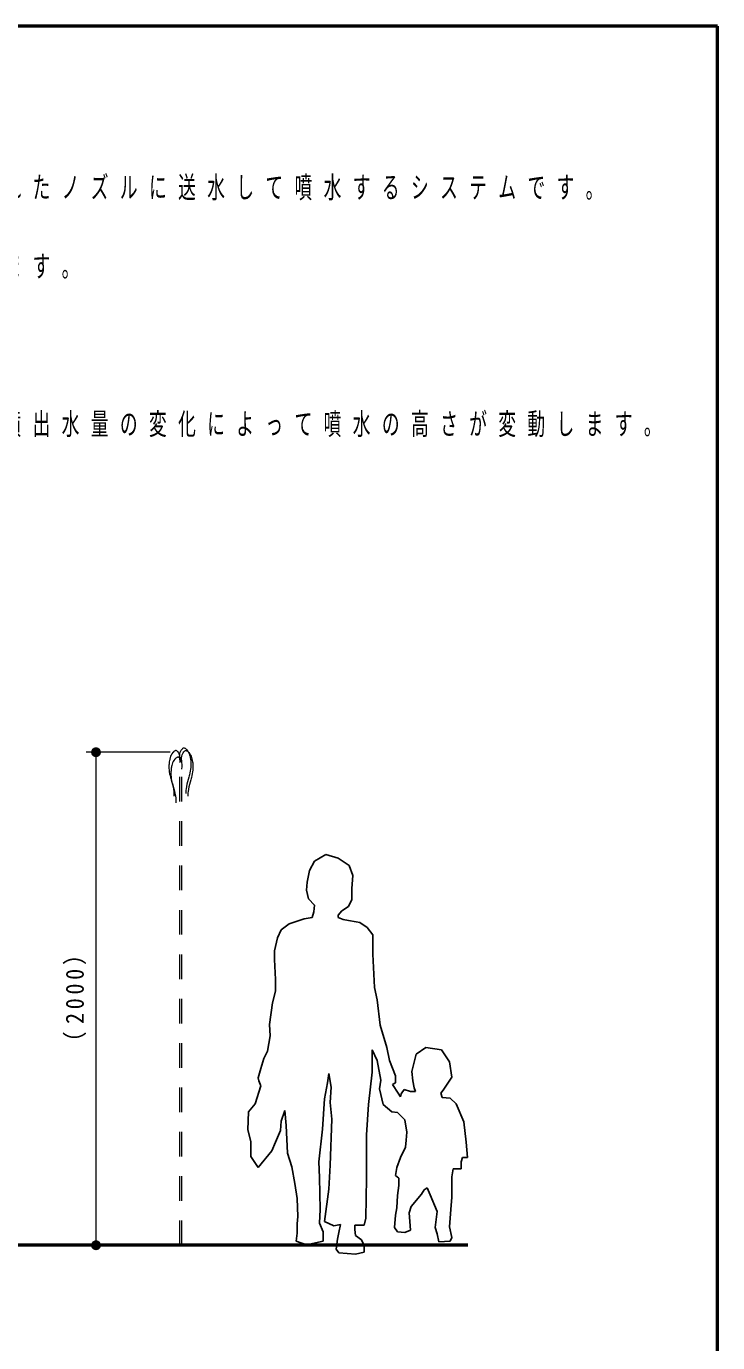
# Model space of a CAD drawing. Units: millimetres on the paper. Extents: x -385 to 0, y -594 to 267.
# Drawn here: x -70.1 to 0, y -460.5 to -327 of the extents above; entities that cross this region are included whole.
import ezdxf

# ---------------------------------------------------------------- set-up
doc = ezdxf.new("R2010")
doc.units = ezdxf.units.MM
doc.linetypes.add('USER1', pattern=[4.5, 2.5, -2])
for name, color, linetype, lineweight in [('1_40', 7, 'Continuous', 25), ('CLASS1', 7, 'Continuous', 13), ('LY_3', 7, 'Continuous', 13)]:
    doc.layers.add(name, color=color, linetype=linetype, lineweight=lineweight)
doc.styles.add('ＭＳ ゴシック', font='')
doc.styles.get('ＭＳ ゴシック').set_extended_font_data('MS Gothic')

# ---------------------------------------------------------------- blocks, each defined once
blk = doc.blocks.new('filled_dot')
at = {"color": 0, "linetype": 'Continuous', "lineweight": -2, "const_width": 1.25}
blk.add_lwpolyline([(-0.625, 0, 1), (0.625, 0, 1)], format="xyb", close=True, dxfattribs=at)

msp = doc.modelspace()

# ---------------------------------------------------------------- linework, layer by layer
at = {"layer": '1_40', "color": 4, "linetype": 'USER1', "lineweight": 13}
for p, q in [((-55.043, -400.486), (-55.084, -400.512)), ((-55.002, -400.467), (-55.043, -400.486)), ((-54.96, -400.455), (-55.002, -400.467)), ((-54.936, -400.453), (-54.96, -400.455)), ((-54.896, -400.456), (-54.936, -400.453)), ((-54.828, -400.482), (-54.896, -400.456)), ((-54.765, -400.53), (-54.828, -400.482)), ((-54.455, -400.535), (-54.432, -400.486)), ((-54.432, -400.486), (-54.387, -400.403)), ((-54.387, -400.403), (-54.334, -400.326)), ((-54.334, -400.326), (-54.276, -400.261)), ((-54.276, -400.261), (-54.212, -400.213)), ((-54.212, -400.213), (-54.145, -400.188)), ((-54.145, -400.188), (-54.104, -400.185)), ((-54.104, -400.185), (-54.08, -400.187)), ((-54.08, -400.187), (-54.039, -400.199)), ((-54.076, -400.53), (-54.012, -400.482)), ((-54.039, -400.199), (-53.998, -400.218)), ((-54.012, -400.482), (-53.945, -400.456)), ((-53.998, -400.218), (-53.957, -400.244)), ((-53.957, -400.244), (-53.917, -400.274)), ((-53.945, -400.456), (-53.904, -400.453)), ((-53.917, -400.274), (-53.879, -400.307)), ((-53.904, -400.453), (-53.88, -400.455)), ((-53.88, -400.455), (-53.839, -400.467)), ((-53.879, -400.307), (-53.857, -400.327)), ((-53.857, -400.327), (-53.797, -400.392)), ((-53.839, -400.467), (-53.798, -400.486)), ((-53.798, -400.486), (-53.757, -400.512)), ((-53.797, -400.392), (-53.707, -400.51)), ((-55.625, -401.824), (-55.634, -401.947)), ((-55.612, -401.702), (-55.625, -401.824)), ((-55.595, -401.58), (-55.612, -401.702)), ((-55.574, -401.458), (-55.595, -401.58)), ((-55.56, -401.388), (-55.574, -401.458)), ((-55.542, -401.307), (-55.56, -401.388)), ((-55.506, -401.168), (-55.542, -401.307)), ((-55.461, -401.033), (-55.506, -401.168)), ((-55.405, -400.903), (-55.461, -401.033)), ((-55.333, -400.778), (-55.405, -400.903)), ((-55.244, -400.66), (-55.333, -400.778)), ((-55.261, -401.704), (-55.306, -401.839)), ((-55.205, -401.574), (-55.261, -401.704)), ((-55.183, -400.596), (-55.244, -400.66)), ((-55.133, -401.449), (-55.205, -401.574)), ((-55.162, -400.575), (-55.183, -400.596)), ((-55.124, -400.542), (-55.162, -400.575)), ((-55.044, -401.331), (-55.133, -401.449)), ((-55.084, -400.512), (-55.124, -400.542)), ((-54.983, -401.266), (-55.044, -401.331)), ((-54.962, -401.246), (-54.983, -401.266)), ((-54.924, -401.213), (-54.962, -401.246)), ((-54.884, -401.183), (-54.924, -401.213)), ((-54.843, -401.157), (-54.884, -401.183)), ((-54.802, -401.138), (-54.843, -401.157)), ((-54.76, -401.126), (-54.802, -401.138)), ((-54.706, -400.594), (-54.765, -400.53)), ((-54.736, -401.124), (-54.76, -401.126)), ((-54.696, -401.127), (-54.736, -401.124)), ((-54.654, -400.671), (-54.706, -400.594)), ((-54.628, -401.152), (-54.696, -401.127)), ((-54.609, -400.754), (-54.654, -400.671)), ((-54.565, -401.2), (-54.628, -401.152)), ((-54.586, -400.803), (-54.609, -400.754)), ((-54.553, -400.889), (-54.586, -400.803)), ((-54.506, -401.265), (-54.565, -401.2)), ((-54.514, -401.033), (-54.553, -400.889)), ((-54.55, -401.045), (-54.546, -400.906)), ((-54.543, -401.182), (-54.55, -401.045)), ((-54.546, -400.906), (-54.526, -400.765)), ((-54.53, -401.319), (-54.543, -401.182)), ((-54.52, -401.398), (-54.53, -401.319)), ((-54.526, -400.765), (-54.488, -400.62)), ((-54.52, -401.666), (-54.511, -401.587)), ((-54.52, -450.62), (-54.52, -401.666)), ((-54.495, -401.174), (-54.514, -401.033)), ((-54.511, -401.587), (-54.498, -401.451)), ((-54.454, -401.342), (-54.506, -401.265)), ((-54.498, -401.451), (-54.491, -401.313)), ((-54.491, -401.313), (-54.495, -401.174)), ((-54.488, -400.62), (-54.455, -400.535)), ((-54.409, -401.425), (-54.454, -401.342)), ((-54.386, -401.474), (-54.409, -401.425)), ((-54.353, -401.559), (-54.386, -401.474)), ((-54.314, -401.704), (-54.353, -401.559)), ((-54.35, -401.313), (-54.346, -401.174)), ((-54.343, -401.451), (-54.35, -401.313)), ((-54.346, -401.174), (-54.326, -401.033)), ((-54.33, -401.587), (-54.343, -401.451)), ((-54.32, -401.666), (-54.33, -401.587)), ((-54.326, -401.033), (-54.288, -400.889)), ((-54.295, -401.845), (-54.314, -401.704)), ((-54.288, -400.889), (-54.255, -400.803)), ((-54.255, -400.803), (-54.232, -400.754)), ((-54.232, -400.754), (-54.187, -400.671)), ((-54.187, -400.671), (-54.134, -400.594)), ((-54.134, -400.594), (-54.076, -400.53)), ((-53.757, -400.512), (-53.717, -400.542)), ((-53.717, -400.542), (-53.679, -400.575)), ((-53.707, -400.51), (-53.636, -400.635)), ((-53.679, -400.575), (-53.657, -400.596)), ((-53.657, -400.596), (-53.597, -400.66)), ((-53.636, -400.635), (-53.579, -400.765)), ((-53.597, -400.66), (-53.507, -400.778)), ((-53.579, -400.765), (-53.534, -400.9)), ((-53.534, -400.9), (-53.499, -401.038)), ((-53.507, -400.778), (-53.436, -400.903)), ((-53.499, -401.038), (-53.481, -401.119)), ((-53.481, -401.119), (-53.467, -401.19)), ((-53.467, -401.19), (-53.446, -401.311)), ((-53.446, -401.311), (-53.429, -401.433)), ((-53.436, -400.903), (-53.379, -401.033)), ((-53.429, -401.433), (-53.416, -401.556)), ((-53.416, -401.556), (-53.407, -401.679)), ((-53.407, -401.679), (-53.403, -401.801)), ((-53.403, -401.801), (-53.403, -401.873)), ((-53.379, -401.033), (-53.334, -401.168)), ((-53.334, -401.168), (-53.299, -401.307)), ((-53.299, -401.307), (-53.281, -401.388)), ((-53.281, -401.388), (-53.267, -401.458)), ((-53.267, -401.458), (-53.246, -401.58)), ((-53.246, -401.58), (-53.229, -401.702)), ((-53.229, -401.702), (-53.216, -401.824)), ((-53.216, -401.824), (-53.207, -401.947)), ((-55.634, -401.947), (-55.638, -402.07)), ((-55.638, -402.07), (-55.638, -402.141)), ((-55.638, -402.141), (-55.635, -402.248)), ((-55.635, -402.248), (-55.621, -402.433)), ((-55.621, -402.433), (-55.597, -402.617)), ((-55.597, -402.617), (-55.566, -402.8)), ((-55.566, -402.8), (-55.527, -402.983)), ((-55.527, -402.983), (-55.483, -403.165)), ((-55.483, -403.165), (-55.456, -403.27)), ((-55.434, -402.618), (-55.438, -402.74)), ((-55.438, -402.74), (-55.438, -402.812)), ((-55.438, -402.812), (-55.435, -402.919)), ((-55.435, -402.919), (-55.421, -403.104)), ((-55.425, -402.495), (-55.434, -402.618)), ((-55.412, -402.373), (-55.425, -402.495)), ((-55.421, -403.104), (-55.397, -403.288)), ((-55.395, -402.25), (-55.412, -402.373)), ((-55.374, -402.129), (-55.395, -402.25)), ((-55.36, -402.058), (-55.374, -402.129)), ((-55.342, -401.977), (-55.36, -402.058)), ((-55.306, -401.839), (-55.342, -401.977)), ((-54.32, -402.337), (-54.311, -402.258)), ((-54.32, -450.62), (-54.32, -402.337)), ((-54.311, -402.258), (-54.298, -402.121)), ((-54.298, -402.121), (-54.291, -401.984)), ((-54.291, -401.984), (-54.295, -401.845)), ((-53.623, -403.141), (-53.691, -403.38)), ((-53.585, -403.002), (-53.623, -403.141)), ((-53.557, -402.897), (-53.585, -403.002)), ((-53.513, -402.715), (-53.557, -402.897)), ((-53.475, -402.532), (-53.513, -402.715)), ((-53.443, -402.349), (-53.475, -402.532)), ((-53.42, -402.165), (-53.443, -402.349)), ((-53.406, -401.98), (-53.42, -402.165)), ((-53.403, -401.873), (-53.406, -401.98)), ((-53.357, -403.165), (-53.385, -403.27)), ((-53.313, -402.983), (-53.357, -403.165)), ((-53.275, -402.8), (-53.313, -402.983)), ((-53.243, -402.617), (-53.275, -402.8)), ((-53.22, -402.433), (-53.243, -402.617)), ((-53.206, -402.248), (-53.22, -402.433)), ((-53.207, -401.947), (-53.203, -402.07)), ((-53.203, -402.141), (-53.206, -402.248)), ((-53.203, -402.07), (-53.203, -402.141)), ((-55.456, -403.27), (-55.418, -403.41)), ((-55.418, -403.41), (-55.35, -403.649)), ((-55.397, -403.288), (-55.366, -403.471)), ((-55.366, -403.471), (-55.327, -403.654)), ((-55.35, -403.649), (-55.283, -403.888)), ((-55.327, -403.654), (-55.283, -403.836)), ((-55.283, -403.836), (-55.256, -403.941)), ((-55.283, -403.888), (-55.223, -404.127)), ((-55.256, -403.941), (-55.218, -404.08)), ((-55.223, -404.127), (-55.174, -404.367)), ((-55.218, -404.08), (-55.15, -404.319)), ((-55.174, -404.367), (-55.141, -404.609)), ((-55.15, -404.319), (-55.083, -404.558)), ((-53.909, -404.482), (-53.911, -404.514)), ((-53.899, -404.341), (-53.909, -404.482)), ((-53.866, -404.099), (-53.899, -404.341)), ((-53.817, -403.859), (-53.866, -404.099)), ((-53.757, -403.619), (-53.817, -403.859)), ((-53.691, -403.38), (-53.757, -403.619)), ((-53.666, -404.367), (-53.699, -404.609)), ((-53.617, -404.127), (-53.666, -404.367)), ((-53.557, -403.888), (-53.617, -404.127)), ((-53.491, -403.649), (-53.557, -403.888)), ((-53.423, -403.41), (-53.491, -403.649)), ((-53.385, -403.27), (-53.423, -403.41)), ((-55.141, -404.609), (-55.131, -404.751)), ((-55.131, -404.751), (-55.13, -404.782)), ((-55.13, -405.002), (-55.131, -405.056)), ((-55.131, -405.056), (-55.131, -405.088)), ((-55.13, -404.782), (-55.129, -404.837)), ((-55.129, -404.947), (-55.13, -405.002)), ((-55.129, -404.837), (-55.128, -404.892)), ((-55.128, -404.892), (-55.129, -404.947)), ((-55.083, -404.558), (-55.023, -404.798)), ((-55.023, -404.798), (-54.974, -405.038)), ((-54.974, -405.038), (-54.941, -405.28)), ((-54.941, -405.28), (-54.931, -405.422)), ((-54.931, -405.422), (-54.93, -405.453)), ((-54.93, -405.672), (-54.931, -405.727)), ((-54.931, -405.727), (-54.931, -405.759)), ((-54.93, -405.453), (-54.929, -405.508)), ((-54.929, -405.617), (-54.93, -405.672)), ((-54.929, -405.508), (-54.928, -405.563)), ((-54.928, -405.563), (-54.929, -405.617)), ((-53.911, -404.514), (-53.912, -404.569)), ((-53.912, -404.569), (-53.912, -404.624)), ((-53.912, -404.624), (-53.912, -404.678)), ((-53.912, -404.678), (-53.911, -404.733)), ((-53.911, -404.733), (-53.91, -404.788)), ((-53.91, -404.788), (-53.909, -404.82)), ((-53.711, -404.782), (-53.712, -404.837)), ((-53.712, -404.837), (-53.712, -404.892)), ((-53.712, -404.892), (-53.712, -404.947)), ((-53.712, -404.947), (-53.711, -405.002)), ((-53.709, -404.751), (-53.711, -404.782)), ((-53.711, -405.002), (-53.71, -405.056)), ((-53.71, -405.056), (-53.709, -405.088)), ((-53.699, -404.609), (-53.709, -404.751))]:
    msp.add_line(p, q, dxfattribs=at)
at = {"layer": '1_40', "lineweight": 13}
for p, q in [((-55.52, -400.62), (-64.029, -400.62)), ((-63.029, -450.62), (-63.029, -400.62)), ((-60.56, -450.62), (-60.236, -450.62))]:
    msp.add_line(p, q, dxfattribs=at)
at = {"layer": '1_40'}
for p, q in [((-39.714, -411.004), (-40.887, -411.663)), ((-38.469, -411.37), (-39.714, -411.004)), ((-40.887, -411.663), (-41.4, -412.616)), ((-37.37, -412.103), (-38.469, -411.37)), ((-37.003, -413.129), (-37.37, -412.103)), ((-41.62, -413.788), (-41.693, -414.594)), ((-41.4, -412.616), (-41.62, -413.788)), ((-37.077, -414.447), (-37.003, -413.129)), ((-41.693, -414.594), (-41.473, -415.473)), ((-37.077, -415.547), (-37.077, -414.447)), ((-41.473, -415.473), (-40.887, -416.133)), ((-40.887, -416.133), (-40.96, -416.792)), ((-38.102, -416.719), (-37.443, -416.279)), ((-37.443, -416.279), (-37.077, -415.547)), ((-41.913, -417.525), (-43.451, -418.038)), ((-41.107, -417.378), (-41.913, -417.525)), ((-40.96, -416.792), (-41.107, -417.378)), ((-38.469, -417.159), (-38.102, -416.719)), ((-38.469, -417.378), (-38.469, -417.159)), ((-37.956, -417.598), (-38.469, -417.378)), ((-37.443, -417.672), (-37.956, -417.598)), ((-36.637, -417.818), (-37.443, -417.672)), ((-36.271, -417.891), (-36.637, -417.818)), ((-44.257, -418.624), (-44.624, -419.43)), ((-43.451, -418.038), (-44.257, -418.624)), ((-35.538, -418.404), (-36.271, -417.891)), ((-34.952, -419.137), (-35.538, -418.404)), ((-34.952, -421.115), (-34.952, -419.137)), ((-44.624, -419.43), (-44.917, -420.749)), ((-44.917, -420.749), (-44.917, -421.628)), ((-44.917, -421.628), (-44.844, -423.68)), ((-34.805, -424.486), (-34.952, -421.115)), ((-44.844, -423.68), (-44.844, -424.852)), ((-34.512, -425.732), (-34.805, -424.486)), ((-44.844, -424.852), (-45.137, -426.025)), ((-34.219, -428.296), (-34.512, -425.732)), ((-45.137, -426.025), (-45.43, -428.223)), ((-45.43, -428.223), (-45.357, -429.396)), ((-33.559, -430.568), (-34.219, -428.296)), ((-45.357, -429.396), (-45.65, -430.934)), ((-45.65, -430.934), (-46.016, -431.667)), ((-35.025, -433.059), (-35.025, -430.788)), ((-35.025, -430.788), (-34.512, -431.887)), ((-33.266, -431.887), (-33.559, -430.568)), ((-29.603, -430.568), (-30.555, -431.227)), ((-27.99, -430.788), (-29.603, -430.568)), ((-27.184, -432.033), (-27.99, -430.788)), ((-46.016, -431.667), (-46.309, -432.693)), ((-34.512, -431.887), (-34.146, -433.865)), ((-32.68, -433.426), (-33.266, -431.887)), ((-30.555, -431.227), (-30.995, -432.986)), ((-26.965, -433.572), (-27.184, -432.033)), ((-46.309, -432.693), (-46.602, -433.645)), ((-46.602, -433.645), (-46.529, -433.939)), ((-39.568, -434.158), (-39.421, -433.206)), ((-39.421, -433.206), (-39.202, -434.598)), ((-35.391, -436.357), (-35.025, -433.059)), ((-34.146, -433.865), (-34.292, -434.745)), ((-32.68, -434.158), (-32.68, -433.426)), ((-30.995, -432.986), (-30.921, -433.939)), ((-27.844, -434.891), (-26.965, -433.572)), ((-46.309, -434.452), (-46.895, -436.283)), ((-46.529, -433.939), (-46.309, -434.452)), ((-39.861, -435.77), (-39.568, -434.158)), ((-39.202, -434.598), (-39.275, -436.137)), ((-34.292, -434.745), (-33.926, -436.357)), ((-32.973, -434.305), (-32.68, -434.158)), ((-32.387, -435.184), (-32.973, -434.305)), ((-32.167, -435.551), (-32.387, -435.184)), ((-31.801, -434.818), (-32.094, -435.258)), ((-31.141, -435.038), (-31.801, -434.818)), ((-30.628, -435.038), (-31.141, -435.038)), ((-30.921, -433.939), (-30.775, -434.671)), ((-30.775, -434.671), (-30.628, -435.038)), ((-28.064, -435.184), (-27.844, -434.891)), ((-27.917, -435.624), (-28.064, -435.184)), ((-46.895, -436.283), (-47.555, -437.089)), ((-40.081, -438.848), (-39.861, -435.77)), ((-39.275, -436.137), (-39.128, -437.822)), ((-35.611, -439.434), (-35.391, -436.357)), ((-33.926, -436.357), (-33.046, -437.089)), ((-32.094, -435.258), (-32.167, -435.551)), ((-27.111, -435.697), (-27.917, -435.624)), ((-26.525, -436.283), (-27.111, -435.697)), ((-25.719, -438.115), (-26.525, -436.283)), ((-47.555, -437.089), (-47.628, -438.921)), ((-44.257, -438.042), (-43.891, -436.943)), ((-43.891, -436.943), (-43.745, -438.482)), ((-39.128, -437.822), (-39.275, -442.512)), ((-33.046, -437.089), (-32.46, -437.163)), ((-32.46, -437.163), (-31.727, -437.895)), ((-47.628, -438.921), (-47.335, -440.094)), ((-44.844, -440.167), (-44.331, -438.995)), ((-44.331, -438.995), (-44.257, -438.042)), ((-43.745, -438.482), (-43.598, -441.266)), ((-40.447, -442.145), (-40.081, -438.848)), ((-31.727, -437.895), (-31.508, -439.141)), ((-31.508, -439.141), (-31.581, -439.947)), ((-25.499, -440.167), (-25.719, -438.115)), ((-47.335, -440.094), (-47.335, -441.632)), ((-45.21, -441.046), (-44.844, -440.167)), ((-35.611, -443.831), (-35.611, -439.434)), ((-31.581, -439.947), (-31.654, -440.68)), ((-25.353, -441.706), (-25.499, -440.167)), ((-47.335, -441.632), (-46.602, -442.732)), ((-46.602, -442.732), (-45.21, -441.046)), ((-43.598, -441.266), (-43.158, -442.658)), ((-32.167, -441.706), (-32.534, -442.732)), ((-31.654, -440.68), (-32.167, -441.706)), ((-26.012, -442.145), (-25.865, -441.706)), ((-25.865, -441.706), (-25.353, -441.706)), ((-43.158, -442.658), (-42.865, -444.344)), ((-40.374, -443.757), (-40.447, -442.145)), ((-39.275, -442.512), (-39.421, -444.93)), ((-32.534, -442.732), (-32.68, -443.538)), ((-26.965, -443.684), (-26.818, -442.878)), ((-26.818, -442.878), (-26.012, -442.878)), ((-26.012, -442.878), (-26.012, -442.145)), ((-42.865, -444.344), (-42.645, -445.882)), ((-40.301, -446.982), (-40.374, -443.757)), ((-35.684, -447.861), (-35.611, -443.831)), ((-32.68, -443.538), (-32.314, -443.831)), ((-32.314, -443.831), (-32.314, -444.563)), ((-26.965, -445.736), (-26.965, -443.684)), ((-42.645, -445.882), (-42.572, -447.714)), ((-39.421, -444.93), (-39.861, -448.227)), ((-32.46, -445.589), (-32.534, -446.835)), ((-32.314, -444.563), (-32.46, -445.589)), ((-31.068, -446.688), (-30.042, -445.443)), ((-30.042, -445.443), (-29.749, -445.003)), ((-29.749, -445.003), (-29.456, -444.783)), ((-29.456, -444.783), (-29.163, -445.516)), ((-29.163, -445.516), (-28.43, -447.201)), ((-27.038, -446.982), (-26.965, -445.736)), ((-40.374, -448.374), (-40.301, -446.982)), ((-32.534, -446.835), (-32.68, -447.568)), ((-31.288, -447.348), (-31.068, -446.688)), ((-28.43, -447.201), (-28.65, -448.813)), ((-27.184, -448.74), (-27.038, -446.982)), ((-42.572, -447.714), (-42.645, -448.447)), ((-42.645, -448.447), (-42.645, -449.4)), ((-40.008, -449.253), (-40.374, -448.374)), ((-39.861, -448.227), (-38.908, -448.667)), ((-38.908, -448.667), (-38.249, -448.52)), ((-38.249, -448.52), (-38.395, -449.326)), ((-35.831, -448.594), (-35.684, -447.861)), ((-32.68, -447.568), (-32.753, -448.813)), ((-31.141, -449.106), (-31.288, -447.348)), ((-42.645, -449.4), (-42.719, -450.206)), ((-40.008, -450.206), (-40.008, -449.253)), ((-38.395, -449.326), (-38.542, -449.986)), ((-36.783, -449.033), (-36.783, -448.594)), ((-36.783, -448.594), (-35.831, -448.594)), ((-36.71, -449.619), (-36.783, -449.033)), ((-36.124, -450.059), (-36.71, -449.619)), ((-32.753, -448.813), (-32.46, -449.253)), ((-32.46, -449.253), (-31.727, -449.326)), ((-31.727, -449.326), (-31.141, -449.106)), ((-28.65, -448.813), (-28.43, -449.473)), ((-28.43, -449.473), (-28.284, -450.279)), ((-26.965, -449.839), (-27.184, -448.74)), ((-27.111, -450.206), (-26.965, -449.839)), ((-42.719, -450.206), (-41.693, -450.572)), ((-41.693, -450.572), (-40.008, -450.206)), ((-38.542, -449.986), (-38.689, -451.012)), ((-38.689, -451.012), (-38.395, -451.378)), ((-35.831, -450.645), (-36.124, -450.059)), ((-35.831, -451.305), (-35.831, -450.645)), ((-28.284, -450.279), (-27.111, -450.206)), ((-38.395, -451.378), (-36.71, -451.525)), ((-36.71, -451.525), (-35.831, -451.305))]:
    msp.add_line(p, q, dxfattribs=at)
at = {"layer": '1_40', "lineweight": 50}
msp.add_line((-25.317, -450.62), (-140.567, -450.62), dxfattribs=at)
at = {"layer": 'LY_3', "lineweight": 50}
for p, q in [((0, -327), (-385, -327)), ((0, -594), (0, -327))]:
    msp.add_line(p, q, dxfattribs=at)

# ---------------------------------------------------------------- block references
at = {"layer": '1_40', "lineweight": 13, "xscale": 0.4, "yscale": 0.4}
for p, rotation in [((-63.029, -400.62), 270), ((-63.029, -450.62), 90)]:
    msp.add_blockref('filled_dot', p, dxfattribs=dict(at, rotation=rotation))

# ---------------------------------------------------------------- texts
at = {"layer": '1_40', "insert": (-64.029, -425.197), "char_height": 1.833, "attachment_point": 8, "rotation": 90, "style": 'ＭＳ ゴシック'}
msp.add_mtext('\\T1.33;\\W0.9;（2000）', dxfattribs=at)
at = {"layer": 'CLASS1', "char_height": 2.199, "attachment_point": 1, "style": 'ＭＳ ゴシック'}
for s, insert in [('\\T1.64;\\W0.6;・一次側の給水（散水栓）などから、水道圧を利用してデッキに配置されたノズルに送水して噴水するシステムです。', (-166.863, -342.217)), ('\\T1.64;\\W0.6;・噴水の噴出場所を変化させる際、プログラムによる繰返し動作となります。', (-166.863, -350.217)), ('\\T1.64;\\W0.6;・各電磁弁の開いているタイミングにより、噴水の出る場所が変化し、噴出水量の変化によって噴水の高さが変動します。', (-166.863, -366.217))]:
    msp.add_mtext(s, dxfattribs=dict(at, insert=insert))

doc.saveas('drawing.dxf')
